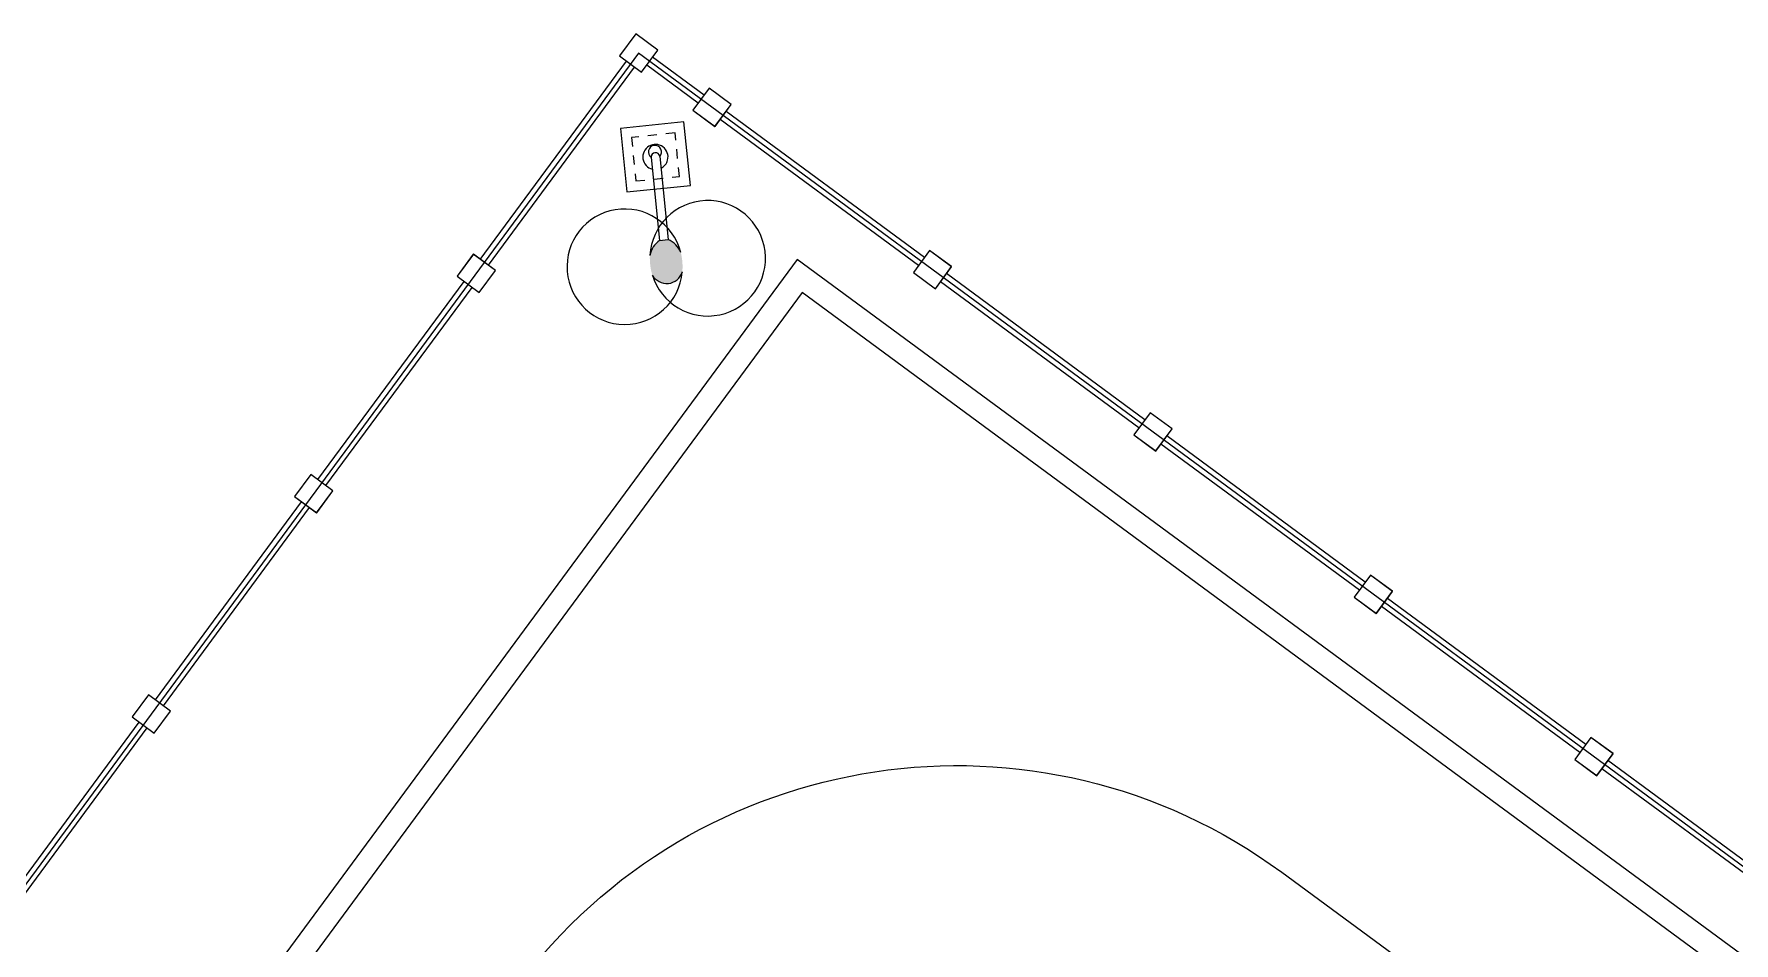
# Model space of a CAD drawing. Header units: metres. Extents: x 432095 to 435012, y 2470938 to 2473256.
# Drawn here: x 433757.36 to 433775.99, y 2471331.28 to 2471341.24 of the extents above; entities that cross this region are included whole.
import ezdxf

# ---------------------------------------------------------------- set-up
doc = ezdxf.new("R2010")
doc.units = ezdxf.units.M
doc.header["$MEASUREMENT"] = 0
doc.linetypes.add('CENTER2', pattern=[1.125, 0.75, -0.125, 0.125, -0.125])
doc.linetypes.add('CONTINOUS', pattern=[0])
doc.layers.add('cong trinh tram 110kv', color=7, linetype='Continuous', lineweight=5)

# ---------------------------------------------------------------- blocks, each defined once
blk = doc.blocks.new('den can don 2')
at = {"layer": 'cong trinh tram 110kv', "linetype": 'CONTINOUS'}
h = blk.add_hatch(color=256, dxfattribs=at)
h.dxf.hatch_style = 1
h.paths.add_polyline_path([(-51794, 627716, 0.206763), (-51671, 627564), (-51577, 627564, 0.206763), (-51454, 627716, 0.085793), (-51459, 627932, 0.282774), (-51624, 628043, 0.282774), (-51789, 627932, 0.085793)])
at = {"layer": 'cong trinh tram 110kv', "linetype": 'Continuous'}
for p, q in [((-51577, 627564), (-51671, 627564)), ((-51671, 626648), (-51671, 627564)), ((-51577, 626648), (-51577, 627564))]:
    blk.add_line(p, q, dxfattribs=at)
at = {"layer": 'cong trinh tram 110kv', "ltscale": 0.5}
blk.add_lwpolyline([(-51974, 626298), (-51274, 626298), (-51274, 626998), (-51974, 626998)], close=True, dxfattribs=at)
at = {"layer": 'cong trinh tram 110kv', "linetype": 'CENTER2', "ltscale": 30}
blk.add_lwpolyline([(-51864, 626408), (-51384, 626408), (-51384, 626888), (-51864, 626888)], close=True, dxfattribs=at)
at = {"layer": 'cong trinh tram 110kv', "linetype": 'Continuous'}
for centre, radius, start, end in [((-51617, 627853), 190, 92.1941, 155.3522), ((-51631, 627853), 190, 24.6478, 87.8059), ((-51168, 627811), 633, 168.9487, 188.5631), ((-52081, 627811), 633, 351.4369, 11.0513), ((-51556, 627782), 247, 195.4371, 242.1652), ((-51692, 627782), 247, 297.8348, 344.5629), ((-51624, 626648), 138, 160.1255, 70.1255), ((-51624, 626648), 138, 109.8745, 160.1255), ((-51624, 626593), 72.3, 49.3972, 130.6028), ((-51624, 626648), 47.1, 180, 270), ((-51624, 626648), 47.1, 270, 0)]:
    blk.add_arc(centre, radius, start, end, dxfattribs=at)
blk = doc.blocks.new('HÀNG RÀO')
at = {"layer": 'cong trinh tram 110kv', "linetype": 'Continuous'}
for p, q in [((5102, 259781), (7802, 259781)), ((5102, 259671), (7802, 259671))]:
    blk.add_line(p, q, dxfattribs=at)
for points in [[(4802, 259876), (5102, 259876), (5102, 259576), (4802, 259576)], [(7802, 259876), (8102, 259876), (8102, 259576), (7802, 259576)]]:
    blk.add_lwpolyline(points, close=True, dxfattribs=at)

msp = doc.modelspace()

# ---------------------------------------------------------------- linework, layer by layer
at = {"layer": 'cong trinh tram 110kv'}
for p, q in [((433764.641, 2471340.485), (433764.077, 2471340.901)), ((433764.706, 2471340.574), (433764.142, 2471340.989)), ((433765.726, 2471338.773), (433735.994, 2471298.423)), ((433806.719, 2471308.567), (433765.726, 2471338.773)), ((433765.781, 2471338.409), (433736.358, 2471298.478)), ((433806.354, 2471308.503), (433765.781, 2471338.409))]:
    msp.add_line(p, q, dxfattribs=at)
msp.add_lwpolyline([(433806.253, 2471309.891), (433763.986, 2471341.032), (433724.837, 2471287.901)], dxfattribs=at)
msp.add_lwpolyline([(433765.004, 2471340.472), (433764.762, 2471340.65), (433764.584, 2471340.409), (433764.826, 2471340.231)], close=True, dxfattribs=at)
msp.add_lwpolyline([(433743.307, 2471304.537), (433762.645, 2471330.782, -0.414201), (433771.035, 2471332.053), (433776.136, 2471328.295)], format="xyb", dxfattribs=at)

# ---------------------------------------------------------------- block references
at = {"layer": 'cong trinh tram 110kv', "yscale": 0.00100000003283925, "zscale": 0.001}
for name, p, xscale, rotation in [('HÀNG RÀO', (433550.179, 2471488.703), -0.001000000045165598, 233.6153637256497), ('HÀNG RÀO', (433617.125, 2471126.63), -0.001000000032834317, 323.6153590623919), ('den can don 2', (433649.285, 2471958.081), 0.001000000015581305, 185.8186721664436), ('HÀNG RÀO', (433548.399, 2471486.288), -0.001000000045165598, 233.6153637256497), ('HÀNG RÀO', (433619.54, 2471124.851), -0.001000000032834317, 323.6153590623919), ('HÀNG RÀO', (433621.955, 2471123.071), -0.001000000032834317, 323.6153590623919), ('HÀNG RÀO', (433546.619, 2471483.873), -0.001000000045165598, 233.6153637256497), ('HÀNG RÀO', (433624.371, 2471121.291), -0.001000000032834317, 323.6153590623919), ('HÀNG RÀO', (433544.84, 2471481.457), -0.001000000045165598, 233.6153637256497), ('HÀNG RÀO', (433626.786, 2471119.512), -0.001000000032834317, 323.6153590623919)]:
    msp.add_blockref(name, p, dxfattribs=dict(at, xscale=xscale, rotation=rotation))

doc.saveas('drawing.dxf')
